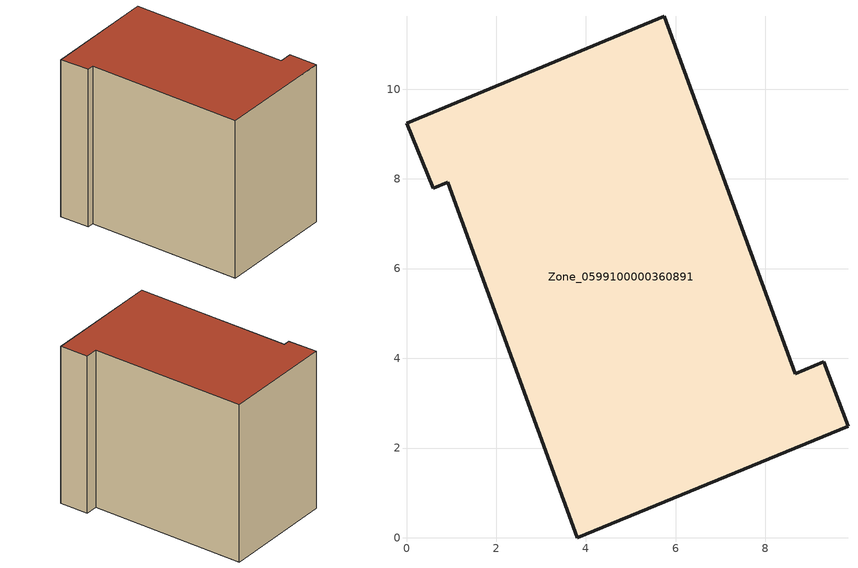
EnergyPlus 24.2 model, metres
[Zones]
Zone_0599100000360891
 floor ground (C_G): 0.92,7.92 0.6,7.79 0,9.24 5.75,11.62 8.66,3.66 9.3,3.92 9.84,2.48 3.8,0 z0
 wall outside (C_F): 5.75,11.62 0,9.24 0.6,7.79 0.92,7.92 3.8,0 9.84,2.48 9.3,3.92 8.66,3.66 5.75,11.62 z0:8.46
 roof outside (C_R): 3.8,0 9.84,2.48 9.3,3.92 8.66,3.66 5.75,11.62 0,9.24 0.6,7.79 0.92,7.92 z8.46
[BUILDING]
Pand.0599100000360891: North Axis=0; Terrain=City; Loads Convergence Tolerance Value=0.04; Temperature Convergence Tolerance Value=0.4; Solar Distribution=FullExterior; Maximum Number of Warmup Days=25; Minimum Number of Warmup Days=1
[Site:Location]
Rotterdam.The.Hague.AP_ZH_NLD Design_Conditions: Latitude=51.96; Longitude=4.45; Time Zone=1; Elevation=-4.5
[SITE:GROUNDTEMPERATURE:BUILDINGSURFACE]
18, 18, 18, 18, 18, 18, 18, 18, 18, 18, 18, 18
[MATERIAL] Thermal Absorptance=0.9; Solar Absorptance=0.7; Visible Absorptance=0.7
Name | Roughness | Thickness | Conductivity | Density | Specific Heat
G.TI.1992-2005 | MediumSmooth | 0.15 | 0.06 | 540 | 1210
F.TI.1992-2005 | Rough | 0.3 | 0.12 | 1920 | 840
R.TI.1992-2005 | MediumRough | 0.2 | 0.08 | 1500 | 1000
[CONSTRUCTION]
C_G: G.TI.1992-2005
C_F: F.TI.1992-2005
C_R: R.TI.1992-2005
[ZONE]
Zone_0599100000360891: Type=1; Multiplier=1; Ceiling Height=Autocalculate; Volume=Autocalculate; Floor Area=autocalculate; Part of Total Floor Area=Yes
[ZONEINFILTRATION:DESIGNFLOWRATE]
Infil_Zone_0599100000360891: Zone or ZoneList or Space or SpaceList=Zone_0599100000360891; Schedule=AlwaysOn; Design Flow Rate Calculation Method=Flow/Area; Flow Rate per Floor Area=0.0015; Constant Term Coefficient=1; Temperature Term Coefficient=0; Velocity Term Coefficient=0; Velocity Squared Term Coefficient=0
[HVACTEMPLATE:ZONE:IDEALLOADSAIRSYSTEM]
Zone_0599100000360891: Maximum Heating Supply Air Temperature=50; Minimum Cooling Supply Air Temperature=13; Maximum Heating Supply Air Humidity Ratio=0.0156; Minimum Cooling Supply Air Humidity Ratio=0.0077; Heating Limit=NoLimit; Cooling Limit=NoLimit; Dehumidification Control Type=ConstantSensibleHeatRatio; Cooling Sensible Heat Ratio=0.7; Dehumidification Setpoint=60; Humidification Control Type=None; Humidification Setpoint=30; Outdoor Air Method=None; Outdoor Air Flow Rate per Person=0.00944; Outdoor Air Flow Rate per Zone Floor Area=0; Outdoor Air Flow Rate per Zone=0; Demand Controlled Ventilation Type=None; Outdoor Air Economizer Type=NoEconomizer; Heat Recovery Type=None; Sensible Heat Recovery Effectiveness=0.7; Latent Heat Recovery Effectiveness=0.65
[ZONECONTROL:THERMOSTAT]
ThermostatControl_Zone_0599100000360891: Zone or ZoneList=Zone_0599100000360891; Control Type Schedule=DualSetpointControlType; Control 1=Thermostat_Zone_0599100000360891; Temperature Difference Between Cutout And Setpoint=0
[THERMOSTATSETPOINT:DUALSETPOINT]
Thermostat_Zone_0599100000360891: Heating Setpoint Temperature Schedule=HeatingSetpoint_Zone_0599100000360891; Cooling Setpoint Temperature Schedule=CoolingSetpoint_Zone_0599100000360891
[SCHEDULE:COMPACT]
HeatingSetpoint_Zone_0599100000360891: Through: 12/31, For: AllDays, Until: 24:00, 21
CoolingSetpoint_Zone_0599100000360891: Through: 12/31, For: AllDays, Until: 24:00, 24
DualSetpointControlType: Through: 12/31, For: AllDays, Until: 24:00, 4
AlwaysOn: Through: 12/31, For: AllDays, Until: 24:00, 1
